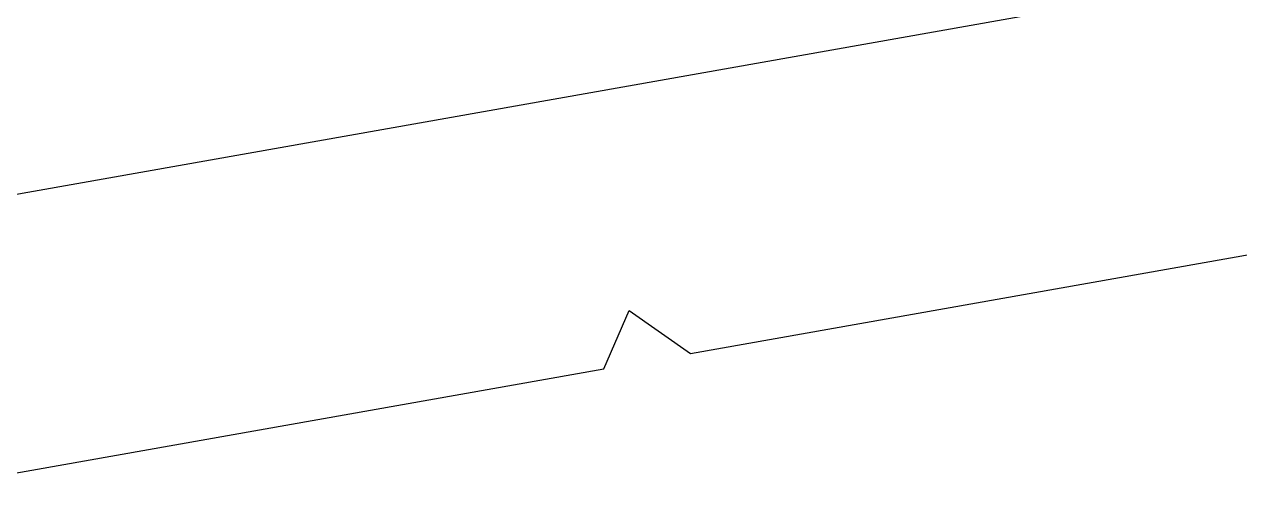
# Model space of a CAD drawing. Header units: millimetres. Extents: x -65527 to 8894748, y -37603 to 223697.
# Drawn here: x -31389.4 to -31380.98, y 101068.31 to 101071.59 of the extents above; entities that cross this region are included whole.
import ezdxf

# ---------------------------------------------------------------- set-up
doc = ezdxf.new("R2010")
doc.units = ezdxf.units.MM
doc.header["$LTSCALE"] = 10
doc.layers.add('Архитектура', color=251, linetype='Continuous')

msp = doc.modelspace()

# ---------------------------------------------------------------- linework, layer by layer
at = {"layer": 'Архитектура', "lineweight": 25, "transparency": 33554684}
for points in [[(-31396.9281, 101107.0674), (-31391.1438, 101074.4312, 0.414326), (-31390.5078, 101073.9866), (-31389.1872, 101074.2207, 0.410627), (-31388.7415, 101074.8499), (-31388.8598, 101075.517, 0.492552), (-31389.1245, 101075.7178), (-31389.6226, 101075.6295, -0.441111), (-31389.9053, 101075.827), (-31390.1733, 101077.6812, -0.208057), (-31389.8929, 101078.537, -0.000016), (-31387.9654, 101081.2919, -0.439819), (-31386.5221, 101081.5477, -0.000016), (-31383.7652, 101079.623, -0.208057), (-31383.2078, 101078.9157), (-31382.8223, 101077.0824, -0.441111), (-31383.0198, 101076.7997), (-31383.518, 101076.7115, 0.492552), (-31383.6975, 101076.432), (-31383.5793, 101075.7648, 0.410627), (-31382.9445, 101075.3271), (-31381.624, 101075.5612, 0.414326), (-31381.1795, 101076.1972), (-31386.9639, 101108.8334, 0.523933)], [(-31396.9281, 101107.0674), (-31391.1438, 101074.4312, 0.414326), (-31390.5078, 101073.9866), (-31389.1872, 101074.2207, 0.410627), (-31388.7415, 101074.8499), (-31388.8598, 101075.517, 0.492552), (-31389.1245, 101075.7178), (-31389.6226, 101075.6295, -0.441111), (-31389.9053, 101075.827), (-31390.1733, 101077.6812, -0.208057), (-31389.8929, 101078.537, -0.000016), (-31387.9654, 101081.2919, -0.439819), (-31386.5221, 101081.5477, -0.000016), (-31383.7652, 101079.623, -0.208057), (-31383.2078, 101078.9157), (-31382.8223, 101077.0824, -0.441111), (-31383.0198, 101076.7997), (-31383.518, 101076.7115, 0.492552), (-31383.6975, 101076.432), (-31383.5793, 101075.7648, 0.410627), (-31382.9445, 101075.3271), (-31381.624, 101075.5612, 0.414326), (-31381.1795, 101076.1972), (-31386.9639, 101108.8334, 0.523933)], [(-31396.9281, 101107.0674), (-31391.1438, 101074.4312, 0.414326), (-31390.5078, 101073.9866), (-31389.1872, 101074.2207, 0.410627), (-31388.7415, 101074.8499), (-31388.8598, 101075.517, 0.492552), (-31389.1245, 101075.7178), (-31389.6226, 101075.6295, -0.441111), (-31389.9053, 101075.827), (-31390.1733, 101077.6812, -0.208057), (-31389.8929, 101078.537, -0.000016), (-31387.9654, 101081.2919, -0.439819), (-31386.5221, 101081.5477, -0.000016), (-31383.7652, 101079.623, -0.208057), (-31383.2078, 101078.9157), (-31382.8223, 101077.0824, -0.441111), (-31383.0198, 101076.7997), (-31383.518, 101076.7115, 0.492552), (-31383.6975, 101076.432), (-31383.5793, 101075.7648, 0.410627), (-31382.9445, 101075.3271), (-31381.624, 101075.5612, 0.414326), (-31381.1795, 101076.1972), (-31386.9639, 101108.8334, 0.523933)], [(-31396.9281, 101107.0674), (-31391.1438, 101074.4312, 0.414326), (-31390.5078, 101073.9866), (-31389.1872, 101074.2207, 0.410627), (-31388.7415, 101074.8499), (-31388.8598, 101075.517, 0.492552), (-31389.1245, 101075.7178), (-31389.6226, 101075.6295, -0.441111), (-31389.9053, 101075.827), (-31390.1733, 101077.6812, -0.208057), (-31389.8929, 101078.537, -0.000016), (-31387.9654, 101081.2919, -0.439819), (-31386.5221, 101081.5477, -0.000016), (-31383.7652, 101079.623, -0.208057), (-31383.2078, 101078.9157), (-31382.8223, 101077.0824, -0.441111), (-31383.0198, 101076.7997), (-31383.518, 101076.7115, 0.492552), (-31383.6975, 101076.432), (-31383.5793, 101075.7648, 0.410627), (-31382.9445, 101075.3271), (-31381.624, 101075.5612, 0.414326), (-31381.1795, 101076.1972), (-31386.9639, 101108.8334, 0.523933)], [(-31396.9281, 101107.0674), (-31391.1438, 101074.4312, 0.414326), (-31390.5078, 101073.9866), (-31389.1872, 101074.2207, 0.410627), (-31388.7415, 101074.8499), (-31388.8598, 101075.517, 0.492552), (-31389.1245, 101075.7178), (-31389.6226, 101075.6295, -0.441111), (-31389.9053, 101075.827), (-31390.1733, 101077.6812, -0.208057), (-31389.8929, 101078.537, -0.000016), (-31387.9654, 101081.2919, -0.439819), (-31386.5221, 101081.5477, -0.000016), (-31383.7652, 101079.623, -0.208057), (-31383.2078, 101078.9157), (-31382.8223, 101077.0824, -0.441111), (-31383.0198, 101076.7997), (-31383.518, 101076.7115, 0.492552), (-31383.6975, 101076.432), (-31383.5793, 101075.7648, 0.410627), (-31382.9445, 101075.3271), (-31381.624, 101075.5612, 0.414326), (-31381.1795, 101076.1972), (-31386.9639, 101108.8334, 0.523933)], [(-31396.9281, 101107.0674), (-31391.1438, 101074.4312, 0.414326), (-31390.5078, 101073.9866), (-31389.1872, 101074.2207, 0.410627), (-31388.7415, 101074.8499), (-31388.8598, 101075.517, 0.492552), (-31389.1245, 101075.7178), (-31389.6226, 101075.6295, -0.441111), (-31389.9053, 101075.827), (-31390.1733, 101077.6812, -0.208057), (-31389.8929, 101078.537, -0.000016), (-31387.9654, 101081.2919, -0.439819), (-31386.5221, 101081.5477, -0.000016), (-31383.7652, 101079.623, -0.208057), (-31383.2078, 101078.9157), (-31382.8223, 101077.0824, -0.441111), (-31383.0198, 101076.7997), (-31383.518, 101076.7115, 0.492552), (-31383.6975, 101076.432), (-31383.5793, 101075.7648, 0.410627), (-31382.9445, 101075.3271), (-31381.624, 101075.5612, 0.414326), (-31381.1795, 101076.1972), (-31386.9639, 101108.8334, 0.523933)], [(-31396.9281, 101107.0674), (-31391.1438, 101074.4312, 0.414326), (-31390.5078, 101073.9866), (-31389.1872, 101074.2207, 0.410627), (-31388.7415, 101074.8499), (-31388.8598, 101075.517, 0.492552), (-31389.1245, 101075.7178), (-31389.6226, 101075.6295, -0.441111), (-31389.9053, 101075.827), (-31390.1733, 101077.6812, -0.208057), (-31389.8929, 101078.537, -0.000016), (-31387.9654, 101081.2919, -0.439819), (-31386.5221, 101081.5477, -0.000016), (-31383.7652, 101079.623, -0.208057), (-31383.2078, 101078.9157), (-31382.8223, 101077.0824, -0.441111), (-31383.0198, 101076.7997), (-31383.518, 101076.7115, 0.492552), (-31383.6975, 101076.432), (-31383.5793, 101075.7648, 0.410627), (-31382.9445, 101075.3271), (-31381.624, 101075.5612, 0.414326), (-31381.1795, 101076.1972), (-31386.9639, 101108.8334, 0.523933)], [(-31396.9281, 101107.0674), (-31391.1438, 101074.4312, 0.414326), (-31390.5078, 101073.9866), (-31389.1872, 101074.2207, 0.410627), (-31388.7415, 101074.8499), (-31388.8598, 101075.517, 0.492552), (-31389.1245, 101075.7178), (-31389.6226, 101075.6295, -0.441111), (-31389.9053, 101075.827), (-31390.1733, 101077.6812, -0.208057), (-31389.8929, 101078.537, -0.000016), (-31387.9654, 101081.2919, -0.439819), (-31386.5221, 101081.5477, -0.000016), (-31383.7652, 101079.623, -0.208057), (-31383.2078, 101078.9157), (-31382.8223, 101077.0824, -0.441111), (-31383.0198, 101076.7997), (-31383.518, 101076.7115, 0.492552), (-31383.6975, 101076.432), (-31383.5793, 101075.7648, 0.410627), (-31382.9445, 101075.3271), (-31381.624, 101075.5612, 0.414326), (-31381.1795, 101076.1972), (-31386.9639, 101108.8334, 0.523933)], [(-31396.9281, 101107.0674), (-31391.1438, 101074.4312, 0.414326), (-31390.5078, 101073.9866), (-31389.1872, 101074.2207, 0.410627), (-31388.7415, 101074.8499), (-31388.8598, 101075.517, 0.492552), (-31389.1245, 101075.7178), (-31389.6226, 101075.6295, -0.441111), (-31389.9053, 101075.827), (-31390.1733, 101077.6812, -0.208057), (-31389.8929, 101078.537, -0.000016), (-31387.9654, 101081.2919, -0.439819), (-31386.5221, 101081.5477, -0.000016), (-31383.7652, 101079.623, -0.208057), (-31383.2078, 101078.9157), (-31382.8223, 101077.0824, -0.441111), (-31383.0198, 101076.7997), (-31383.518, 101076.7115, 0.492552), (-31383.6975, 101076.432), (-31383.5793, 101075.7648, 0.410627), (-31382.9445, 101075.3271), (-31381.624, 101075.5612, 0.414326), (-31381.1795, 101076.1972), (-31386.9639, 101108.8334, 0.523933)], [(-31396.9281, 101107.0674), (-31391.1438, 101074.4312, 0.414326), (-31390.5078, 101073.9866), (-31389.1872, 101074.2207, 0.410627), (-31388.7415, 101074.8499), (-31388.8598, 101075.517, 0.492552), (-31389.1245, 101075.7178), (-31389.6226, 101075.6295, -0.441111), (-31389.9053, 101075.827), (-31390.1733, 101077.6812, -0.208057), (-31389.8929, 101078.537, -0.000016), (-31387.9654, 101081.2919, -0.439819), (-31386.5221, 101081.5477, -0.000016), (-31383.7652, 101079.623, -0.208057), (-31383.2078, 101078.9157), (-31382.8223, 101077.0824, -0.441111), (-31383.0198, 101076.7997), (-31383.518, 101076.7115, 0.492552), (-31383.6975, 101076.432), (-31383.5793, 101075.7648, 0.410627), (-31382.9445, 101075.3271), (-31381.624, 101075.5612, 0.414326), (-31381.1795, 101076.1972), (-31386.9639, 101108.8334, 0.523933)], [(-31396.9281, 101107.0674), (-31391.1438, 101074.4312, 0.414326), (-31390.5078, 101073.9866), (-31389.1872, 101074.2207, 0.410627), (-31388.7415, 101074.8499), (-31388.8598, 101075.517, 0.492552), (-31389.1245, 101075.7178), (-31389.6226, 101075.6295, -0.441111), (-31389.9053, 101075.827), (-31390.1733, 101077.6812, -0.208057), (-31389.8929, 101078.537, -0.000016), (-31387.9654, 101081.2919, -0.439819), (-31386.5221, 101081.5477, -0.000016), (-31383.7652, 101079.623, -0.208057), (-31383.2078, 101078.9157), (-31382.8223, 101077.0824, -0.441111), (-31383.0198, 101076.7997), (-31383.518, 101076.7115, 0.492552), (-31383.6975, 101076.432), (-31383.5793, 101075.7648, 0.410627), (-31382.9445, 101075.3271), (-31381.624, 101075.5612, 0.414326), (-31381.1795, 101076.1972), (-31386.9639, 101108.8334, 0.523933)], [(-31396.9281, 101107.0674), (-31391.1438, 101074.4312, 0.414326), (-31390.5078, 101073.9866), (-31389.1872, 101074.2207, 0.410627), (-31388.7415, 101074.8499), (-31388.8598, 101075.517, 0.492552), (-31389.1245, 101075.7178), (-31389.6226, 101075.6295, -0.441111), (-31389.9053, 101075.827), (-31390.1733, 101077.6812, -0.208057), (-31389.8929, 101078.537, -0.000016), (-31387.9654, 101081.2919, -0.439819), (-31386.5221, 101081.5477, -0.000016), (-31383.7652, 101079.623, -0.208057), (-31383.2078, 101078.9157), (-31382.8223, 101077.0824, -0.441111), (-31383.0198, 101076.7997), (-31383.518, 101076.7115, 0.492552), (-31383.6975, 101076.432), (-31383.5793, 101075.7648, 0.410627), (-31382.9445, 101075.3271), (-31381.624, 101075.5612, 0.414326), (-31381.1795, 101076.1972), (-31386.9639, 101108.8334, 0.523933)], [(-31396.9281, 101107.0674), (-31391.1438, 101074.4312, 0.414326), (-31390.5078, 101073.9866), (-31389.1872, 101074.2207, 0.410627), (-31388.7415, 101074.8499), (-31388.8598, 101075.517, 0.492552), (-31389.1245, 101075.7178), (-31389.6226, 101075.6295, -0.441111), (-31389.9053, 101075.827), (-31390.1733, 101077.6812, -0.208057), (-31389.8929, 101078.537, -0.000016), (-31387.9654, 101081.2919, -0.439819), (-31386.5221, 101081.5477, -0.000016), (-31383.7652, 101079.623, -0.208057), (-31383.2078, 101078.9157), (-31382.8223, 101077.0824, -0.441111), (-31383.0198, 101076.7997), (-31383.518, 101076.7115, 0.492552), (-31383.6975, 101076.432), (-31383.5793, 101075.7648, 0.410627), (-31382.9445, 101075.3271), (-31381.624, 101075.5612, 0.414326), (-31381.1795, 101076.1972), (-31386.9639, 101108.8334, 0.523933)], [(-31396.9281, 101107.0674), (-31391.1438, 101074.4312, 0.414326), (-31390.5078, 101073.9866), (-31389.1872, 101074.2207, 0.410627), (-31388.7415, 101074.8499), (-31388.8598, 101075.517, 0.492552), (-31389.1245, 101075.7178), (-31389.6226, 101075.6295, -0.441111), (-31389.9053, 101075.827), (-31390.1733, 101077.6812, -0.208057), (-31389.8929, 101078.537, -0.000016), (-31387.9654, 101081.2919, -0.439819), (-31386.5221, 101081.5477, -0.000016), (-31383.7652, 101079.623, -0.208057), (-31383.2078, 101078.9157), (-31382.8223, 101077.0824, -0.441111), (-31383.0198, 101076.7997), (-31383.518, 101076.7115, 0.492552), (-31383.6975, 101076.432), (-31383.5793, 101075.7648, 0.410627), (-31382.9445, 101075.3271), (-31381.624, 101075.5612, 0.414326), (-31381.1795, 101076.1972), (-31386.9639, 101108.8334, 0.523933)], [(-31396.9281, 101107.0674), (-31391.1438, 101074.4312, 0.414326), (-31390.5078, 101073.9866), (-31389.1872, 101074.2207, 0.410627), (-31388.7415, 101074.8499), (-31388.8598, 101075.517, 0.492552), (-31389.1245, 101075.7178), (-31389.6226, 101075.6295, -0.441111), (-31389.9053, 101075.827), (-31390.1733, 101077.6812, -0.208057), (-31389.8929, 101078.537, -0.000016), (-31387.9654, 101081.2919, -0.439819), (-31386.5221, 101081.5477, -0.000016), (-31383.7652, 101079.623, -0.208057), (-31383.2078, 101078.9157), (-31382.8223, 101077.0824, -0.441111), (-31383.0198, 101076.7997), (-31383.518, 101076.7115, 0.492552), (-31383.6975, 101076.432), (-31383.5793, 101075.7648, 0.410627), (-31382.9445, 101075.3271), (-31381.624, 101075.5612, 0.414326), (-31381.1795, 101076.1972), (-31386.9639, 101108.8334, 0.523933)], [(-31396.9281, 101107.0674), (-31391.1438, 101074.4312, 0.414326), (-31390.5078, 101073.9866), (-31389.1872, 101074.2207, 0.410627), (-31388.7415, 101074.8499), (-31388.8598, 101075.517, 0.492552), (-31389.1245, 101075.7178), (-31389.6226, 101075.6295, -0.441111), (-31389.9053, 101075.827), (-31390.1733, 101077.6812, -0.208057), (-31389.8929, 101078.537, -0.000016), (-31387.9654, 101081.2919, -0.439819), (-31386.5221, 101081.5477, -0.000016), (-31383.7652, 101079.623, -0.208057), (-31383.2078, 101078.9157), (-31382.8223, 101077.0824, -0.441111), (-31383.0198, 101076.7997), (-31383.518, 101076.7115, 0.492552), (-31383.6975, 101076.432), (-31383.5793, 101075.7648, 0.410627), (-31382.9445, 101075.3271), (-31381.624, 101075.5612, 0.414326), (-31381.1795, 101076.1972), (-31386.9639, 101108.8334, 0.523933)], [(-31396.9281, 101107.0674), (-31391.1438, 101074.4312, 0.414326), (-31390.5078, 101073.9866), (-31389.1872, 101074.2207, 0.410627), (-31388.7415, 101074.8499), (-31388.8598, 101075.517, 0.492552), (-31389.1245, 101075.7178), (-31389.6226, 101075.6295, -0.441111), (-31389.9053, 101075.827), (-31390.1733, 101077.6812, -0.208057), (-31389.8929, 101078.537, -0.000016), (-31387.9654, 101081.2919, -0.439819), (-31386.5221, 101081.5477, -0.000016), (-31383.7652, 101079.623, -0.208057), (-31383.2078, 101078.9157), (-31382.8223, 101077.0824, -0.441111), (-31383.0198, 101076.7997), (-31383.518, 101076.7115, 0.492552), (-31383.6975, 101076.432), (-31383.5793, 101075.7648, 0.410627), (-31382.9445, 101075.3271), (-31381.624, 101075.5612, 0.414326), (-31381.1795, 101076.1972), (-31386.9639, 101108.8334, 0.523933)], [(-31396.9281, 101107.0674), (-31391.1438, 101074.4312, 0.414326), (-31390.5078, 101073.9866), (-31389.1872, 101074.2207, 0.410627), (-31388.7415, 101074.8499), (-31388.8598, 101075.517, 0.492552), (-31389.1245, 101075.7178), (-31389.6226, 101075.6295, -0.441111), (-31389.9053, 101075.827), (-31390.1733, 101077.6812, -0.208057), (-31389.8929, 101078.537, -0.000016), (-31387.9654, 101081.2919, -0.439819), (-31386.5221, 101081.5477, -0.000016), (-31383.7652, 101079.623, -0.208057), (-31383.2078, 101078.9157), (-31382.8223, 101077.0824, -0.441111), (-31383.0198, 101076.7997), (-31383.518, 101076.7115, 0.492552), (-31383.6975, 101076.432), (-31383.5793, 101075.7648, 0.410627), (-31382.9445, 101075.3271), (-31381.624, 101075.5612, 0.414326), (-31381.1795, 101076.1972), (-31386.9639, 101108.8334, 0.523933)], [(-31396.9281, 101107.0674), (-31391.1438, 101074.4312, 0.414326), (-31390.5078, 101073.9866), (-31389.1872, 101074.2207, 0.410627), (-31388.7415, 101074.8499), (-31388.8598, 101075.517, 0.492552), (-31389.1245, 101075.7178), (-31389.6226, 101075.6295, -0.441111), (-31389.9053, 101075.827), (-31390.1733, 101077.6812, -0.208057), (-31389.8929, 101078.537, -0.000016), (-31387.9654, 101081.2919, -0.439819), (-31386.5221, 101081.5477, -0.000016), (-31383.7652, 101079.623, -0.208057), (-31383.2078, 101078.9157), (-31382.8223, 101077.0824, -0.441111), (-31383.0198, 101076.7997), (-31383.518, 101076.7115, 0.492552), (-31383.6975, 101076.432), (-31383.5793, 101075.7648, 0.410627), (-31382.9445, 101075.3271), (-31381.624, 101075.5612, 0.414326), (-31381.1795, 101076.1972), (-31386.9639, 101108.8334, 0.523933)], [(-31396.9281, 101107.0674), (-31391.1438, 101074.4312, 0.414326), (-31390.5078, 101073.9866), (-31389.1872, 101074.2207, 0.410627), (-31388.7415, 101074.8499), (-31388.8598, 101075.517, 0.492552), (-31389.1245, 101075.7178), (-31389.6226, 101075.6295, -0.441111), (-31389.9053, 101075.827), (-31390.1733, 101077.6812, -0.208057), (-31389.8929, 101078.537, -0.000016), (-31387.9654, 101081.2919, -0.439819), (-31386.5221, 101081.5477, -0.000016), (-31383.7652, 101079.623, -0.208057), (-31383.2078, 101078.9157), (-31382.8223, 101077.0824, -0.441111), (-31383.0198, 101076.7997), (-31383.518, 101076.7115, 0.492552), (-31383.6975, 101076.432), (-31383.5793, 101075.7648, 0.410627), (-31382.9445, 101075.3271), (-31381.624, 101075.5612, 0.414326), (-31381.1795, 101076.1972), (-31386.9639, 101108.8334, 0.523933)], [(-31396.9281, 101107.0674), (-31391.1438, 101074.4312, 0.414326), (-31390.5078, 101073.9866), (-31389.1872, 101074.2207, 0.410627), (-31388.7415, 101074.8499), (-31388.8598, 101075.517, 0.492552), (-31389.1245, 101075.7178), (-31389.6226, 101075.6295, -0.441111), (-31389.9053, 101075.827), (-31390.1733, 101077.6812, -0.208057), (-31389.8929, 101078.537, -0.000016), (-31387.9654, 101081.2919, -0.439819), (-31386.5221, 101081.5477, -0.000016), (-31383.7652, 101079.623, -0.208057), (-31383.2078, 101078.9157), (-31382.8223, 101077.0824, -0.441111), (-31383.0198, 101076.7997), (-31383.518, 101076.7115, 0.492552), (-31383.6975, 101076.432), (-31383.5793, 101075.7648, 0.410627), (-31382.9445, 101075.3271), (-31381.624, 101075.5612, 0.414326), (-31381.1795, 101076.1972), (-31386.9639, 101108.8334, 0.523933)], [(-31396.9281, 101107.0674), (-31391.1438, 101074.4312, 0.414326), (-31390.5078, 101073.9866), (-31389.1872, 101074.2207, 0.410627), (-31388.7415, 101074.8499), (-31388.8598, 101075.517, 0.492552), (-31389.1245, 101075.7178), (-31389.6226, 101075.6295, -0.441111), (-31389.9053, 101075.827), (-31390.1733, 101077.6812, -0.208057), (-31389.8929, 101078.537, -0.000016), (-31387.9654, 101081.2919, -0.439819), (-31386.5221, 101081.5477, -0.000016), (-31383.7652, 101079.623, -0.208057), (-31383.2078, 101078.9157), (-31382.8223, 101077.0824, -0.441111), (-31383.0198, 101076.7997), (-31383.518, 101076.7115, 0.492552), (-31383.6975, 101076.432), (-31383.5793, 101075.7648, 0.410627), (-31382.9445, 101075.3271), (-31381.624, 101075.5612, 0.414326), (-31381.1795, 101076.1972), (-31386.9639, 101108.8334, 0.523933)], [(-31396.9281, 101107.0674), (-31391.1438, 101074.4312, 0.414326), (-31390.5078, 101073.9866), (-31389.1872, 101074.2207, 0.410627), (-31388.7415, 101074.8499), (-31388.8598, 101075.517, 0.492552), (-31389.1245, 101075.7178), (-31389.6226, 101075.6295, -0.441111), (-31389.9053, 101075.827), (-31390.1733, 101077.6812, -0.208057), (-31389.8929, 101078.537, -0.000016), (-31387.9654, 101081.2919, -0.439819), (-31386.5221, 101081.5477, -0.000016), (-31383.7652, 101079.623, -0.208057), (-31383.2078, 101078.9157), (-31382.8223, 101077.0824, -0.441111), (-31383.0198, 101076.7997), (-31383.518, 101076.7115, 0.492552), (-31383.6975, 101076.432), (-31383.5793, 101075.7648, 0.410627), (-31382.9445, 101075.3271), (-31381.624, 101075.5612, 0.414326), (-31381.1795, 101076.1972), (-31386.9639, 101108.8334, 0.523933)], [(-31396.9281, 101107.0674), (-31391.1438, 101074.4312, 0.414326), (-31390.5078, 101073.9866), (-31389.1872, 101074.2207, 0.410627), (-31388.7415, 101074.8499), (-31388.8598, 101075.517, 0.492552), (-31389.1245, 101075.7178), (-31389.6226, 101075.6295, -0.441111), (-31389.9053, 101075.827), (-31390.1733, 101077.6812, -0.208057), (-31389.8929, 101078.537, -0.000016), (-31387.9654, 101081.2919, -0.439819), (-31386.5221, 101081.5477, -0.000016), (-31383.7652, 101079.623, -0.208057), (-31383.2078, 101078.9157), (-31382.8223, 101077.0824, -0.441111), (-31383.0198, 101076.7997), (-31383.518, 101076.7115, 0.492552), (-31383.6975, 101076.432), (-31383.5793, 101075.7648, 0.410627), (-31382.9445, 101075.3271), (-31381.624, 101075.5612, 0.414326), (-31381.1795, 101076.1972), (-31386.9639, 101108.8334, 0.523933)], [(-31396.9281, 101107.0674), (-31391.1438, 101074.4312, 0.414326), (-31390.5078, 101073.9866), (-31389.1872, 101074.2207, 0.410627), (-31388.7415, 101074.8499), (-31388.8598, 101075.517, 0.492552), (-31389.1245, 101075.7178), (-31389.6226, 101075.6295, -0.441111), (-31389.9053, 101075.827), (-31390.1733, 101077.6812, -0.208057), (-31389.8929, 101078.537, -0.000016), (-31387.9654, 101081.2919, -0.439819), (-31386.5221, 101081.5477, -0.000016), (-31383.7652, 101079.623, -0.208057), (-31383.2078, 101078.9157), (-31382.8223, 101077.0824, -0.441111), (-31383.0198, 101076.7997), (-31383.518, 101076.7115, 0.492552), (-31383.6975, 101076.432), (-31383.5793, 101075.7648, 0.410627), (-31382.9445, 101075.3271), (-31381.624, 101075.5612, 0.414326), (-31381.1795, 101076.1972), (-31386.9639, 101108.8334, 0.523933)], [(-31396.9281, 101107.0674), (-31391.1438, 101074.4312, 0.414326), (-31390.5078, 101073.9866), (-31389.1872, 101074.2207, 0.410627), (-31388.7415, 101074.8499), (-31388.8598, 101075.517, 0.492552), (-31389.1245, 101075.7178), (-31389.6226, 101075.6295, -0.441111), (-31389.9053, 101075.827), (-31390.1733, 101077.6812, -0.208057), (-31389.8929, 101078.537, -0.000016), (-31387.9654, 101081.2919, -0.439819), (-31386.5221, 101081.5477, -0.000016), (-31383.7652, 101079.623, -0.208057), (-31383.2078, 101078.9157), (-31382.8223, 101077.0824, -0.441111), (-31383.0198, 101076.7997), (-31383.518, 101076.7115, 0.492552), (-31383.6975, 101076.432), (-31383.5793, 101075.7648, 0.410627), (-31382.9445, 101075.3271), (-31381.624, 101075.5612, 0.414326), (-31381.1795, 101076.1972), (-31386.9639, 101108.8334, 0.523933)], [(-31396.9281, 101107.0674), (-31391.1438, 101074.4312, 0.414326), (-31390.5078, 101073.9866), (-31389.1872, 101074.2207, 0.410627), (-31388.7415, 101074.8499), (-31388.8598, 101075.517, 0.492552), (-31389.1245, 101075.7178), (-31389.6226, 101075.6295, -0.441111), (-31389.9053, 101075.827), (-31390.1733, 101077.6812, -0.208057), (-31389.8929, 101078.537, -0.000016), (-31387.9654, 101081.2919, -0.439819), (-31386.5221, 101081.5477, -0.000016), (-31383.7652, 101079.623, -0.208057), (-31383.2078, 101078.9157), (-31382.8223, 101077.0824, -0.441111), (-31383.0198, 101076.7997), (-31383.518, 101076.7115, 0.492552), (-31383.6975, 101076.432), (-31383.5793, 101075.7648, 0.410627), (-31382.9445, 101075.3271), (-31381.624, 101075.5612, 0.414326), (-31381.1795, 101076.1972), (-31386.9639, 101108.8334, 0.523933)], [(-31396.9281, 101107.0674), (-31391.1438, 101074.4312, 0.414326), (-31390.5078, 101073.9866), (-31389.1872, 101074.2207, 0.410627), (-31388.7415, 101074.8499), (-31388.8598, 101075.517, 0.492552), (-31389.1245, 101075.7178), (-31389.6226, 101075.6295, -0.441111), (-31389.9053, 101075.827), (-31390.1733, 101077.6812, -0.208057), (-31389.8929, 101078.537, -0.000016), (-31387.9654, 101081.2919, -0.439819), (-31386.5221, 101081.5477, -0.000016), (-31383.7652, 101079.623, -0.208057), (-31383.2078, 101078.9157), (-31382.8223, 101077.0824, -0.441111), (-31383.0198, 101076.7997), (-31383.518, 101076.7115, 0.492552), (-31383.6975, 101076.432), (-31383.5793, 101075.7648, 0.410627), (-31382.9445, 101075.3271), (-31381.624, 101075.5612, 0.414326), (-31381.1795, 101076.1972), (-31386.9639, 101108.8334, 0.523933)], [(-31396.9281, 101107.0674), (-31391.1438, 101074.4312, 0.414326), (-31390.5078, 101073.9866), (-31389.1872, 101074.2207, 0.410627), (-31388.7415, 101074.8499), (-31388.8598, 101075.517, 0.492552), (-31389.1245, 101075.7178), (-31389.6226, 101075.6295, -0.441111), (-31389.9053, 101075.827), (-31390.1733, 101077.6812, -0.208057), (-31389.8929, 101078.537, -0.000016), (-31387.9654, 101081.2919, -0.439819), (-31386.5221, 101081.5477, -0.000016), (-31383.7652, 101079.623, -0.208057), (-31383.2078, 101078.9157), (-31382.8223, 101077.0824, -0.441111), (-31383.0198, 101076.7997), (-31383.518, 101076.7115, 0.492552), (-31383.6975, 101076.432), (-31383.5793, 101075.7648, 0.410627), (-31382.9445, 101075.3271), (-31381.624, 101075.5612, 0.414326), (-31381.1795, 101076.1972), (-31386.9639, 101108.8334, 0.523933)], [(-31396.9281, 101107.0674), (-31391.1438, 101074.4312, 0.414326), (-31390.5078, 101073.9866), (-31389.1872, 101074.2207, 0.410627), (-31388.7415, 101074.8499), (-31388.8598, 101075.517, 0.492552), (-31389.1245, 101075.7178), (-31389.6226, 101075.6295, -0.441111), (-31389.9053, 101075.827), (-31390.1733, 101077.6812, -0.208057), (-31389.8929, 101078.537, -0.000016), (-31387.9654, 101081.2919, -0.439819), (-31386.5221, 101081.5477, -0.000016), (-31383.7652, 101079.623, -0.208057), (-31383.2078, 101078.9157), (-31382.8223, 101077.0824, -0.441111), (-31383.0198, 101076.7997), (-31383.518, 101076.7115, 0.492552), (-31383.6975, 101076.432), (-31383.5793, 101075.7648, 0.410627), (-31382.9445, 101075.3271), (-31381.624, 101075.5612, 0.414326), (-31381.1795, 101076.1972), (-31386.9639, 101108.8334, 0.523933)], [(-31396.9281, 101107.0674), (-31391.1438, 101074.4312, 0.414326), (-31390.5078, 101073.9866), (-31389.1872, 101074.2207, 0.410627), (-31388.7415, 101074.8499), (-31388.8598, 101075.517, 0.492552), (-31389.1245, 101075.7178), (-31389.6226, 101075.6295, -0.441111), (-31389.9053, 101075.827), (-31390.1733, 101077.6812, -0.208057), (-31389.8929, 101078.537, -0.000016), (-31387.9654, 101081.2919, -0.439819), (-31386.5221, 101081.5477, -0.000016), (-31383.7652, 101079.623, -0.208057), (-31383.2078, 101078.9157), (-31382.8223, 101077.0824, -0.441111), (-31383.0198, 101076.7997), (-31383.518, 101076.7115, 0.492552), (-31383.6975, 101076.432), (-31383.5793, 101075.7648, 0.410627), (-31382.9445, 101075.3271), (-31381.624, 101075.5612, 0.414326), (-31381.1795, 101076.1972), (-31386.9639, 101108.8334, 0.523933)], [(-31396.9281, 101107.0674), (-31391.1438, 101074.4312, 0.414326), (-31390.5078, 101073.9866), (-31389.1872, 101074.2207, 0.410627), (-31388.7415, 101074.8499), (-31388.8598, 101075.517, 0.492552), (-31389.1245, 101075.7178), (-31389.6226, 101075.6295, -0.441111), (-31389.9053, 101075.827), (-31390.1733, 101077.6812, -0.208057), (-31389.8929, 101078.537, -0.000016), (-31387.9654, 101081.2919, -0.439819), (-31386.5221, 101081.5477, -0.000016), (-31383.7652, 101079.623, -0.208057), (-31383.2078, 101078.9157), (-31382.8223, 101077.0824, -0.441111), (-31383.0198, 101076.7997), (-31383.518, 101076.7115, 0.492552), (-31383.6975, 101076.432), (-31383.5793, 101075.7648, 0.410627), (-31382.9445, 101075.3271), (-31381.624, 101075.5612, 0.414326), (-31381.1795, 101076.1972), (-31386.9639, 101108.8334, 0.523933)], [(-31396.9281, 101107.0674), (-31391.1438, 101074.4312, 0.414326), (-31390.5078, 101073.9866), (-31389.1872, 101074.2207, 0.410627), (-31388.7415, 101074.8499), (-31388.8598, 101075.517, 0.492552), (-31389.1245, 101075.7178), (-31389.6226, 101075.6295, -0.441111), (-31389.9053, 101075.827), (-31390.1733, 101077.6812, -0.208057), (-31389.8929, 101078.537, -0.000016), (-31387.9654, 101081.2919, -0.439819), (-31386.5221, 101081.5477, -0.000016), (-31383.7652, 101079.623, -0.208057), (-31383.2078, 101078.9157), (-31382.8223, 101077.0824, -0.441111), (-31383.0198, 101076.7997), (-31383.518, 101076.7115, 0.492552), (-31383.6975, 101076.432), (-31383.5793, 101075.7648, 0.410627), (-31382.9445, 101075.3271), (-31381.624, 101075.5612, 0.414326), (-31381.1795, 101076.1972), (-31386.9639, 101108.8334, 0.523933)], [(-31355.4247, 101066.0081), (-31354.5312, 101070.7479, 0.249629), (-31354.6772, 101071.2424), (-31355.5677, 101072.0752, -0.267349), (-31355.8273, 101073.0764), (-31354.9961, 101076.0716, 0.551224), (-31355.3431, 101076.4527), (-31358.7046, 101075.8569), (-31359.2197, 101075.2703), (-31359.1133, 101074.67), (-31358.0329, 101074.8615), (-31357.7563, 101073.3009, -0.414326), (-31358.5959, 101072.0995), (-31365.1987, 101070.9292, -0.414362), (-31365.5521, 101071.1762), (-31365.9563, 101073.4572), (-31364.9959, 101073.6274), (-31365.1023, 101074.2276), (-31365.6676, 101074.6227), (-31405.2897, 101067.6002)], [(-31355.4247, 101066.0081), (-31354.5312, 101070.7479, 0.249629), (-31354.6772, 101071.2424), (-31355.5677, 101072.0752, -0.267349), (-31355.8273, 101073.0764), (-31354.9961, 101076.0716, 0.551224), (-31355.3431, 101076.4527), (-31358.7046, 101075.8569), (-31359.2197, 101075.2703), (-31359.1133, 101074.67), (-31358.0329, 101074.8615), (-31357.7563, 101073.3009, -0.414326), (-31358.5959, 101072.0995), (-31365.1987, 101070.9292, -0.414362), (-31365.5521, 101071.1762), (-31365.9563, 101073.4572), (-31364.9959, 101073.6274), (-31365.1023, 101074.2276), (-31365.6676, 101074.6227), (-31405.2897, 101067.6002)], [(-31355.4247, 101066.0081), (-31354.5312, 101070.7479, 0.249629), (-31354.6772, 101071.2424), (-31355.5677, 101072.0752, -0.267349), (-31355.8273, 101073.0764), (-31354.9961, 101076.0716, 0.551224), (-31355.3431, 101076.4527), (-31358.7046, 101075.8569), (-31359.2197, 101075.2703), (-31359.1133, 101074.67), (-31358.0329, 101074.8615), (-31357.7563, 101073.3009, -0.414326), (-31358.5959, 101072.0995), (-31365.1987, 101070.9292, -0.414362), (-31365.5521, 101071.1762), (-31365.9563, 101073.4572), (-31364.9959, 101073.6274), (-31365.1023, 101074.2276), (-31365.6676, 101074.6227), (-31405.2897, 101067.6002)], [(-31355.4247, 101066.0081), (-31354.5312, 101070.7479, 0.249629), (-31354.6772, 101071.2424), (-31355.5677, 101072.0752, -0.267349), (-31355.8273, 101073.0764), (-31354.9961, 101076.0716, 0.551224), (-31355.3431, 101076.4527), (-31358.7046, 101075.8569), (-31359.2197, 101075.2703), (-31359.1133, 101074.67), (-31358.0329, 101074.8615), (-31357.7563, 101073.3009, -0.414326), (-31358.5959, 101072.0995), (-31365.1987, 101070.9292, -0.414362), (-31365.5521, 101071.1762), (-31365.9563, 101073.4572), (-31364.9959, 101073.6274), (-31365.1023, 101074.2276), (-31365.6676, 101074.6227), (-31405.2897, 101067.6002)], [(-31355.4247, 101066.0081), (-31354.5312, 101070.7479, 0.249629), (-31354.6772, 101071.2424), (-31355.5677, 101072.0752, -0.267349), (-31355.8273, 101073.0764), (-31354.9961, 101076.0716, 0.551224), (-31355.3431, 101076.4527), (-31358.7046, 101075.8569), (-31359.2197, 101075.2703), (-31359.1133, 101074.67), (-31358.0329, 101074.8615), (-31357.7563, 101073.3009, -0.414326), (-31358.5959, 101072.0995), (-31365.1987, 101070.9292, -0.414362), (-31365.5521, 101071.1762), (-31365.9563, 101073.4572), (-31364.9959, 101073.6274), (-31365.1023, 101074.2276), (-31365.6676, 101074.6227), (-31405.2897, 101067.6002)], [(-31355.4247, 101066.0081), (-31354.5312, 101070.7479, 0.249629), (-31354.6772, 101071.2424), (-31355.5677, 101072.0752, -0.267349), (-31355.8273, 101073.0764), (-31354.9961, 101076.0716, 0.551224), (-31355.3431, 101076.4527), (-31358.7046, 101075.8569), (-31359.2197, 101075.2703), (-31359.1133, 101074.67), (-31358.0329, 101074.8615), (-31357.7563, 101073.3009, -0.414326), (-31358.5959, 101072.0995), (-31365.1987, 101070.9292, -0.414362), (-31365.5521, 101071.1762), (-31365.9563, 101073.4572), (-31364.9959, 101073.6274), (-31365.1023, 101074.2276), (-31365.6676, 101074.6227), (-31405.2897, 101067.6002)], [(-31355.4247, 101066.0081), (-31354.5312, 101070.7479, 0.249629), (-31354.6772, 101071.2424), (-31355.5677, 101072.0752, -0.267349), (-31355.8273, 101073.0764), (-31354.9961, 101076.0716, 0.551224), (-31355.3431, 101076.4527), (-31358.7046, 101075.8569), (-31359.2197, 101075.2703), (-31359.1133, 101074.67), (-31358.0329, 101074.8615), (-31357.7563, 101073.3009, -0.414326), (-31358.5959, 101072.0995), (-31365.1987, 101070.9292, -0.414362), (-31365.5521, 101071.1762), (-31365.9563, 101073.4572), (-31364.9959, 101073.6274), (-31365.1023, 101074.2276), (-31365.6676, 101074.6227), (-31405.2897, 101067.6002)], [(-31355.4247, 101066.0081), (-31354.5312, 101070.7479, 0.249629), (-31354.6772, 101071.2424), (-31355.5677, 101072.0752, -0.267349), (-31355.8273, 101073.0764), (-31354.9961, 101076.0716, 0.551224), (-31355.3431, 101076.4527), (-31358.7046, 101075.8569), (-31359.2197, 101075.2703), (-31359.1133, 101074.67), (-31358.0329, 101074.8615), (-31357.7563, 101073.3009, -0.414326), (-31358.5959, 101072.0995), (-31365.1987, 101070.9292, -0.414362), (-31365.5521, 101071.1762), (-31365.9563, 101073.4572), (-31364.9959, 101073.6274), (-31365.1023, 101074.2276), (-31365.6676, 101074.6227), (-31405.2897, 101067.6002)], [(-31355.4247, 101066.0081), (-31354.5312, 101070.7479, 0.249629), (-31354.6772, 101071.2424), (-31355.5677, 101072.0752, -0.267349), (-31355.8273, 101073.0764), (-31354.9961, 101076.0716, 0.551224), (-31355.3431, 101076.4527), (-31358.7046, 101075.8569), (-31359.2197, 101075.2703), (-31359.1133, 101074.67), (-31358.0329, 101074.8615), (-31357.7563, 101073.3009, -0.414326), (-31358.5959, 101072.0995), (-31365.1987, 101070.9292, -0.414362), (-31365.5521, 101071.1762), (-31365.9563, 101073.4572), (-31364.9959, 101073.6274), (-31365.1023, 101074.2276), (-31365.6676, 101074.6227), (-31405.2897, 101067.6002)], [(-31355.4247, 101066.0081), (-31354.5312, 101070.7479, 0.249629), (-31354.6772, 101071.2424), (-31355.5677, 101072.0752, -0.267349), (-31355.8273, 101073.0764), (-31354.9961, 101076.0716, 0.551224), (-31355.3431, 101076.4527), (-31358.7046, 101075.8569), (-31359.2197, 101075.2703), (-31359.1133, 101074.67), (-31358.0329, 101074.8615), (-31357.7563, 101073.3009, -0.414326), (-31358.5959, 101072.0995), (-31365.1987, 101070.9292, -0.414362), (-31365.5521, 101071.1762), (-31365.9563, 101073.4572), (-31364.9959, 101073.6274), (-31365.1023, 101074.2276), (-31365.6676, 101074.6227), (-31405.2897, 101067.6002)], [(-31355.4247, 101066.0081), (-31354.5312, 101070.7479, 0.249629), (-31354.6772, 101071.2424), (-31355.5677, 101072.0752, -0.267349), (-31355.8273, 101073.0764), (-31354.9961, 101076.0716, 0.551224), (-31355.3431, 101076.4527), (-31358.7046, 101075.8569), (-31359.2197, 101075.2703), (-31359.1133, 101074.67), (-31358.0329, 101074.8615), (-31357.7563, 101073.3009, -0.414326), (-31358.5959, 101072.0995), (-31365.1987, 101070.9292, -0.414362), (-31365.5521, 101071.1762), (-31365.9563, 101073.4572), (-31364.9959, 101073.6274), (-31365.1023, 101074.2276), (-31365.6676, 101074.6227), (-31405.2897, 101067.6002)], [(-31355.4247, 101066.0081), (-31354.5312, 101070.7479, 0.249629), (-31354.6772, 101071.2424), (-31355.5677, 101072.0752, -0.267349), (-31355.8273, 101073.0764), (-31354.9961, 101076.0716, 0.551224), (-31355.3431, 101076.4527), (-31358.7046, 101075.8569), (-31359.2197, 101075.2703), (-31359.1133, 101074.67), (-31358.0329, 101074.8615), (-31357.7563, 101073.3009, -0.414326), (-31358.5959, 101072.0995), (-31365.1987, 101070.9292, -0.414362), (-31365.5521, 101071.1762), (-31365.9563, 101073.4572), (-31364.9959, 101073.6274), (-31365.1023, 101074.2276), (-31365.6676, 101074.6227), (-31405.2897, 101067.6002)], [(-31355.4247, 101066.0081), (-31354.5312, 101070.7479, 0.249629), (-31354.6772, 101071.2424), (-31355.5677, 101072.0752, -0.267349), (-31355.8273, 101073.0764), (-31354.9961, 101076.0716, 0.551224), (-31355.3431, 101076.4527), (-31358.7046, 101075.8569), (-31359.2197, 101075.2703), (-31359.1133, 101074.67), (-31358.0329, 101074.8615), (-31357.7563, 101073.3009, -0.414326), (-31358.5959, 101072.0995), (-31365.1987, 101070.9292, -0.414362), (-31365.5521, 101071.1762), (-31365.9563, 101073.4572), (-31364.9959, 101073.6274), (-31365.1023, 101074.2276), (-31365.6676, 101074.6227), (-31405.2897, 101067.6002)], [(-31355.4247, 101066.0081), (-31354.5312, 101070.7479, 0.249629), (-31354.6772, 101071.2424), (-31355.5677, 101072.0752, -0.267349), (-31355.8273, 101073.0764), (-31354.9961, 101076.0716, 0.551224), (-31355.3431, 101076.4527), (-31358.7046, 101075.8569), (-31359.2197, 101075.2703), (-31359.1133, 101074.67), (-31358.0329, 101074.8615), (-31357.7563, 101073.3009, -0.414326), (-31358.5959, 101072.0995), (-31365.1987, 101070.9292, -0.414362), (-31365.5521, 101071.1762), (-31365.9563, 101073.4572), (-31364.9959, 101073.6274), (-31365.1023, 101074.2276), (-31365.6676, 101074.6227), (-31405.2897, 101067.6002)], [(-31355.4247, 101066.0081), (-31354.5312, 101070.7479, 0.249629), (-31354.6772, 101071.2424), (-31355.5677, 101072.0752, -0.267349), (-31355.8273, 101073.0764), (-31354.9961, 101076.0716, 0.551224), (-31355.3431, 101076.4527), (-31358.7046, 101075.8569), (-31359.2197, 101075.2703), (-31359.1133, 101074.67), (-31358.0329, 101074.8615), (-31357.7563, 101073.3009, -0.414326), (-31358.5959, 101072.0995), (-31365.1987, 101070.9292, -0.414362), (-31365.5521, 101071.1762), (-31365.9563, 101073.4572), (-31364.9959, 101073.6274), (-31365.1023, 101074.2276), (-31365.6676, 101074.6227), (-31405.2897, 101067.6002)], [(-31355.4247, 101066.0081), (-31354.5312, 101070.7479, 0.249629), (-31354.6772, 101071.2424), (-31355.5677, 101072.0752, -0.267349), (-31355.8273, 101073.0764), (-31354.9961, 101076.0716, 0.551224), (-31355.3431, 101076.4527), (-31358.7046, 101075.8569), (-31359.2197, 101075.2703), (-31359.1133, 101074.67), (-31358.0329, 101074.8615), (-31357.7563, 101073.3009, -0.414326), (-31358.5959, 101072.0995), (-31365.1987, 101070.9292, -0.414362), (-31365.5521, 101071.1762), (-31365.9563, 101073.4572), (-31364.9959, 101073.6274), (-31365.1023, 101074.2276), (-31365.6676, 101074.6227), (-31405.2897, 101067.6002)], [(-31355.4247, 101066.0081), (-31354.5312, 101070.7479, 0.249629), (-31354.6772, 101071.2424), (-31355.5677, 101072.0752, -0.267349), (-31355.8273, 101073.0764), (-31354.9961, 101076.0716, 0.551224), (-31355.3431, 101076.4527), (-31358.7046, 101075.8569), (-31359.2197, 101075.2703), (-31359.1133, 101074.67), (-31358.0329, 101074.8615), (-31357.7563, 101073.3009, -0.414326), (-31358.5959, 101072.0995), (-31365.1987, 101070.9292, -0.414362), (-31365.5521, 101071.1762), (-31365.9563, 101073.4572), (-31364.9959, 101073.6274), (-31365.1023, 101074.2276), (-31365.6676, 101074.6227), (-31405.2897, 101067.6002)], [(-31355.4247, 101066.0081), (-31354.5312, 101070.7479, 0.249629), (-31354.6772, 101071.2424), (-31355.5677, 101072.0752, -0.267349), (-31355.8273, 101073.0764), (-31354.9961, 101076.0716, 0.551224), (-31355.3431, 101076.4527), (-31358.7046, 101075.8569), (-31359.2197, 101075.2703), (-31359.1133, 101074.67), (-31358.0329, 101074.8615), (-31357.7563, 101073.3009, -0.414326), (-31358.5959, 101072.0995), (-31365.1987, 101070.9292, -0.414362), (-31365.5521, 101071.1762), (-31365.9563, 101073.4572), (-31364.9959, 101073.6274), (-31365.1023, 101074.2276), (-31365.6676, 101074.6227), (-31405.2897, 101067.6002)], [(-31355.4247, 101066.0081), (-31354.5312, 101070.7479, 0.249629), (-31354.6772, 101071.2424), (-31355.5677, 101072.0752, -0.267349), (-31355.8273, 101073.0764), (-31354.9961, 101076.0716, 0.551224), (-31355.3431, 101076.4527), (-31358.7046, 101075.8569), (-31359.2197, 101075.2703), (-31359.1133, 101074.67), (-31358.0329, 101074.8615), (-31357.7563, 101073.3009, -0.414326), (-31358.5959, 101072.0995), (-31365.1987, 101070.9292, -0.414362), (-31365.5521, 101071.1762), (-31365.9563, 101073.4572), (-31364.9959, 101073.6274), (-31365.1023, 101074.2276), (-31365.6676, 101074.6227), (-31405.2897, 101067.6002)], [(-31355.4247, 101066.0081), (-31354.5312, 101070.7479, 0.249629), (-31354.6772, 101071.2424), (-31355.5677, 101072.0752, -0.267349), (-31355.8273, 101073.0764), (-31354.9961, 101076.0716, 0.551224), (-31355.3431, 101076.4527), (-31358.7046, 101075.8569), (-31359.2197, 101075.2703), (-31359.1133, 101074.67), (-31358.0329, 101074.8615), (-31357.7563, 101073.3009, -0.414326), (-31358.5959, 101072.0995), (-31365.1987, 101070.9292, -0.414362), (-31365.5521, 101071.1762), (-31365.9563, 101073.4572), (-31364.9959, 101073.6274), (-31365.1023, 101074.2276), (-31365.6676, 101074.6227), (-31405.2897, 101067.6002)], [(-31355.4247, 101066.0081), (-31354.5312, 101070.7479, 0.249629), (-31354.6772, 101071.2424), (-31355.5677, 101072.0752, -0.267349), (-31355.8273, 101073.0764), (-31354.9961, 101076.0716, 0.551224), (-31355.3431, 101076.4527), (-31358.7046, 101075.8569), (-31359.2197, 101075.2703), (-31359.1133, 101074.67), (-31358.0329, 101074.8615), (-31357.7563, 101073.3009, -0.414326), (-31358.5959, 101072.0995), (-31365.1987, 101070.9292, -0.414362), (-31365.5521, 101071.1762), (-31365.9563, 101073.4572), (-31364.9959, 101073.6274), (-31365.1023, 101074.2276), (-31365.6676, 101074.6227), (-31405.2897, 101067.6002)], [(-31355.4247, 101066.0081), (-31354.5312, 101070.7479, 0.249629), (-31354.6772, 101071.2424), (-31355.5677, 101072.0752, -0.267349), (-31355.8273, 101073.0764), (-31354.9961, 101076.0716, 0.551224), (-31355.3431, 101076.4527), (-31358.7046, 101075.8569), (-31359.2197, 101075.2703), (-31359.1133, 101074.67), (-31358.0329, 101074.8615), (-31357.7563, 101073.3009, -0.414326), (-31358.5959, 101072.0995), (-31365.1987, 101070.9292, -0.414362), (-31365.5521, 101071.1762), (-31365.9563, 101073.4572), (-31364.9959, 101073.6274), (-31365.1023, 101074.2276), (-31365.6676, 101074.6227), (-31405.2897, 101067.6002)], [(-31355.4247, 101066.0081), (-31354.5312, 101070.7479, 0.249629), (-31354.6772, 101071.2424), (-31355.5677, 101072.0752, -0.267349), (-31355.8273, 101073.0764), (-31354.9961, 101076.0716, 0.551224), (-31355.3431, 101076.4527), (-31358.7046, 101075.8569), (-31359.2197, 101075.2703), (-31359.1133, 101074.67), (-31358.0329, 101074.8615), (-31357.7563, 101073.3009, -0.414326), (-31358.5959, 101072.0995), (-31365.1987, 101070.9292, -0.414362), (-31365.5521, 101071.1762), (-31365.9563, 101073.4572), (-31364.9959, 101073.6274), (-31365.1023, 101074.2276), (-31365.6676, 101074.6227), (-31405.2897, 101067.6002)], [(-31355.4247, 101066.0081), (-31354.5312, 101070.7479, 0.249629), (-31354.6772, 101071.2424), (-31355.5677, 101072.0752, -0.267349), (-31355.8273, 101073.0764), (-31354.9961, 101076.0716, 0.551224), (-31355.3431, 101076.4527), (-31358.7046, 101075.8569), (-31359.2197, 101075.2703), (-31359.1133, 101074.67), (-31358.0329, 101074.8615), (-31357.7563, 101073.3009, -0.414326), (-31358.5959, 101072.0995), (-31365.1987, 101070.9292, -0.414362), (-31365.5521, 101071.1762), (-31365.9563, 101073.4572), (-31364.9959, 101073.6274), (-31365.1023, 101074.2276), (-31365.6676, 101074.6227), (-31405.2897, 101067.6002)], [(-31355.4247, 101066.0081), (-31354.5312, 101070.7479, 0.249629), (-31354.6772, 101071.2424), (-31355.5677, 101072.0752, -0.267349), (-31355.8273, 101073.0764), (-31354.9961, 101076.0716, 0.551224), (-31355.3431, 101076.4527), (-31358.7046, 101075.8569), (-31359.2197, 101075.2703), (-31359.1133, 101074.67), (-31358.0329, 101074.8615), (-31357.7563, 101073.3009, -0.414326), (-31358.5959, 101072.0995), (-31365.1987, 101070.9292, -0.414362), (-31365.5521, 101071.1762), (-31365.9563, 101073.4572), (-31364.9959, 101073.6274), (-31365.1023, 101074.2276), (-31365.6676, 101074.6227), (-31405.2897, 101067.6002)], [(-31355.4247, 101066.0081), (-31354.5312, 101070.7479, 0.249629), (-31354.6772, 101071.2424), (-31355.5677, 101072.0752, -0.267349), (-31355.8273, 101073.0764), (-31354.9961, 101076.0716, 0.551224), (-31355.3431, 101076.4527), (-31358.7046, 101075.8569), (-31359.2197, 101075.2703), (-31359.1133, 101074.67), (-31358.0329, 101074.8615), (-31357.7563, 101073.3009, -0.414326), (-31358.5959, 101072.0995), (-31365.1987, 101070.9292, -0.414362), (-31365.5521, 101071.1762), (-31365.9563, 101073.4572), (-31364.9959, 101073.6274), (-31365.1023, 101074.2276), (-31365.6676, 101074.6227), (-31405.2897, 101067.6002)], [(-31355.4247, 101066.0081), (-31354.5312, 101070.7479, 0.249629), (-31354.6772, 101071.2424), (-31355.5677, 101072.0752, -0.267349), (-31355.8273, 101073.0764), (-31354.9961, 101076.0716, 0.551224), (-31355.3431, 101076.4527), (-31358.7046, 101075.8569), (-31359.2197, 101075.2703), (-31359.1133, 101074.67), (-31358.0329, 101074.8615), (-31357.7563, 101073.3009, -0.414326), (-31358.5959, 101072.0995), (-31365.1987, 101070.9292, -0.414362), (-31365.5521, 101071.1762), (-31365.9563, 101073.4572), (-31364.9959, 101073.6274), (-31365.1023, 101074.2276), (-31365.6676, 101074.6227), (-31405.2897, 101067.6002)], [(-31355.4247, 101066.0081), (-31354.5312, 101070.7479, 0.249629), (-31354.6772, 101071.2424), (-31355.5677, 101072.0752, -0.267349), (-31355.8273, 101073.0764), (-31354.9961, 101076.0716, 0.551224), (-31355.3431, 101076.4527), (-31358.7046, 101075.8569), (-31359.2197, 101075.2703), (-31359.1133, 101074.67), (-31358.0329, 101074.8615), (-31357.7563, 101073.3009, -0.414326), (-31358.5959, 101072.0995), (-31365.1987, 101070.9292, -0.414362), (-31365.5521, 101071.1762), (-31365.9563, 101073.4572), (-31364.9959, 101073.6274), (-31365.1023, 101074.2276), (-31365.6676, 101074.6227), (-31405.2897, 101067.6002)], [(-31355.4247, 101066.0081), (-31354.5312, 101070.7479, 0.249629), (-31354.6772, 101071.2424), (-31355.5677, 101072.0752, -0.267349), (-31355.8273, 101073.0764), (-31354.9961, 101076.0716, 0.551224), (-31355.3431, 101076.4527), (-31358.7046, 101075.8569), (-31359.2197, 101075.2703), (-31359.1133, 101074.67), (-31358.0329, 101074.8615), (-31357.7563, 101073.3009, -0.414326), (-31358.5959, 101072.0995), (-31365.1987, 101070.9292, -0.414362), (-31365.5521, 101071.1762), (-31365.9563, 101073.4572), (-31364.9959, 101073.6274), (-31365.1023, 101074.2276), (-31365.6676, 101074.6227), (-31405.2897, 101067.6002)], [(-31355.4247, 101066.0081), (-31354.5312, 101070.7479, 0.249629), (-31354.6772, 101071.2424), (-31355.5677, 101072.0752, -0.267349), (-31355.8273, 101073.0764), (-31354.9961, 101076.0716, 0.551224), (-31355.3431, 101076.4527), (-31358.7046, 101075.8569), (-31359.2197, 101075.2703), (-31359.1133, 101074.67), (-31358.0329, 101074.8615), (-31357.7563, 101073.3009, -0.414326), (-31358.5959, 101072.0995), (-31365.1987, 101070.9292, -0.414362), (-31365.5521, 101071.1762), (-31365.9563, 101073.4572), (-31364.9959, 101073.6274), (-31365.1023, 101074.2276), (-31365.6676, 101074.6227), (-31405.2897, 101067.6002)], [(-31355.4247, 101066.0081), (-31354.5312, 101070.7479, 0.249629), (-31354.6772, 101071.2424), (-31355.5677, 101072.0752, -0.267349), (-31355.8273, 101073.0764), (-31354.9961, 101076.0716, 0.551224), (-31355.3431, 101076.4527), (-31358.7046, 101075.8569), (-31359.2197, 101075.2703), (-31359.1133, 101074.67), (-31358.0329, 101074.8615), (-31357.7563, 101073.3009, -0.414326), (-31358.5959, 101072.0995), (-31365.1987, 101070.9292, -0.414362), (-31365.5521, 101071.1762), (-31365.9563, 101073.4572), (-31364.9959, 101073.6274), (-31365.1023, 101074.2276), (-31365.6676, 101074.6227), (-31405.2897, 101067.6002)], [(-31355.4247, 101066.0081), (-31354.5312, 101070.7479, 0.249629), (-31354.6772, 101071.2424), (-31355.5677, 101072.0752, -0.267349), (-31355.8273, 101073.0764), (-31354.9961, 101076.0716, 0.551224), (-31355.3431, 101076.4527), (-31358.7046, 101075.8569), (-31359.2197, 101075.2703), (-31359.1133, 101074.67), (-31358.0329, 101074.8615), (-31357.7563, 101073.3009, -0.414326), (-31358.5959, 101072.0995), (-31365.1987, 101070.9292, -0.414362), (-31365.5521, 101071.1762), (-31365.9563, 101073.4572), (-31364.9959, 101073.6274), (-31365.1023, 101074.2276), (-31365.6676, 101074.6227), (-31405.2897, 101067.6002)], [(-31395.1114, 101067.4749), (-31385.3872, 101069.1984), (-31385.211, 101069.6011), (-31384.787, 101069.3048), (-31375.1829, 101071.007, -0.082799), (-31367.1007, 101071.3261), (-31366.888, 101070.1255, 0.414326), (-31365.6865, 101069.2859), (-31358.3634, 101070.5838, -0.414326), (-31357.162, 101069.7442), (-31356.5024, 101066.0226, 0.827043)], [(-31395.1114, 101067.4749), (-31385.3872, 101069.1984), (-31385.211, 101069.6011), (-31384.787, 101069.3048), (-31375.1829, 101071.007, -0.082799), (-31367.1007, 101071.3261), (-31366.888, 101070.1255, 0.414326), (-31365.6865, 101069.2859), (-31358.3634, 101070.5838, -0.414326), (-31357.162, 101069.7442), (-31356.5024, 101066.0226, 0.827043)], [(-31395.1114, 101067.4749), (-31385.3872, 101069.1984), (-31385.211, 101069.6011), (-31384.787, 101069.3048), (-31375.1829, 101071.007, -0.082799), (-31367.1007, 101071.3261), (-31366.888, 101070.1255, 0.414326), (-31365.6865, 101069.2859), (-31358.3634, 101070.5838, -0.414326), (-31357.162, 101069.7442), (-31356.5024, 101066.0226, 0.827043)], [(-31395.1114, 101067.4749), (-31385.3872, 101069.1984), (-31385.211, 101069.6011), (-31384.787, 101069.3048), (-31375.1829, 101071.007, -0.082799), (-31367.1007, 101071.3261), (-31366.888, 101070.1255, 0.414326), (-31365.6865, 101069.2859), (-31358.3634, 101070.5838, -0.414326), (-31357.162, 101069.7442), (-31356.5024, 101066.0226, 0.827043)], [(-31395.1114, 101067.4749), (-31385.3872, 101069.1984), (-31385.211, 101069.6011), (-31384.787, 101069.3048), (-31375.1829, 101071.007, -0.082799), (-31367.1007, 101071.3261), (-31366.888, 101070.1255, 0.414326), (-31365.6865, 101069.2859), (-31358.3634, 101070.5838, -0.414326), (-31357.162, 101069.7442), (-31356.5024, 101066.0226, 0.827043)], [(-31395.1114, 101067.4749), (-31385.3872, 101069.1984), (-31385.211, 101069.6011), (-31384.787, 101069.3048), (-31375.1829, 101071.007, -0.082799), (-31367.1007, 101071.3261), (-31366.888, 101070.1255, 0.414326), (-31365.6865, 101069.2859), (-31358.3634, 101070.5838, -0.414326), (-31357.162, 101069.7442), (-31356.5024, 101066.0226, 0.827043)], [(-31395.1114, 101067.4749), (-31385.3872, 101069.1984), (-31385.211, 101069.6011), (-31384.787, 101069.3048), (-31375.1829, 101071.007, -0.082799), (-31367.1007, 101071.3261), (-31366.888, 101070.1255, 0.414326), (-31365.6865, 101069.2859), (-31358.3634, 101070.5838, -0.414326), (-31357.162, 101069.7442), (-31356.5024, 101066.0226, 0.827043)], [(-31395.1114, 101067.4749), (-31385.3872, 101069.1984), (-31385.211, 101069.6011), (-31384.787, 101069.3048), (-31375.1829, 101071.007, -0.082799), (-31367.1007, 101071.3261), (-31366.888, 101070.1255, 0.414326), (-31365.6865, 101069.2859), (-31358.3634, 101070.5838, -0.414326), (-31357.162, 101069.7442), (-31356.5024, 101066.0226, 0.827043)], [(-31395.1114, 101067.4749), (-31385.3872, 101069.1984), (-31385.211, 101069.6011), (-31384.787, 101069.3048), (-31375.1829, 101071.007, -0.082799), (-31367.1007, 101071.3261), (-31366.888, 101070.1255, 0.414326), (-31365.6865, 101069.2859), (-31358.3634, 101070.5838, -0.414326), (-31357.162, 101069.7442), (-31356.5024, 101066.0226, 0.827043)], [(-31395.1114, 101067.4749), (-31385.3872, 101069.1984), (-31385.211, 101069.6011), (-31384.787, 101069.3048), (-31375.1829, 101071.007, -0.082799), (-31367.1007, 101071.3261), (-31366.888, 101070.1255, 0.414326), (-31365.6865, 101069.2859), (-31358.3634, 101070.5838, -0.414326), (-31357.162, 101069.7442), (-31356.5024, 101066.0226, 0.827043)], [(-31395.1114, 101067.4749), (-31385.3872, 101069.1984), (-31385.211, 101069.6011), (-31384.787, 101069.3048), (-31375.1829, 101071.007, -0.082799), (-31367.1007, 101071.3261), (-31366.888, 101070.1255, 0.414326), (-31365.6865, 101069.2859), (-31358.3634, 101070.5838, -0.414326), (-31357.162, 101069.7442), (-31356.5024, 101066.0226, 0.827043)], [(-31395.1114, 101067.4749), (-31385.3872, 101069.1984), (-31385.211, 101069.6011), (-31384.787, 101069.3048), (-31375.1829, 101071.007, -0.082799), (-31367.1007, 101071.3261), (-31366.888, 101070.1255, 0.414326), (-31365.6865, 101069.2859), (-31358.3634, 101070.5838, -0.414326), (-31357.162, 101069.7442), (-31356.5024, 101066.0226, 0.827043)], [(-31395.1114, 101067.4749), (-31385.3872, 101069.1984), (-31385.211, 101069.6011), (-31384.787, 101069.3048), (-31375.1829, 101071.007, -0.082799), (-31367.1007, 101071.3261), (-31366.888, 101070.1255, 0.414326), (-31365.6865, 101069.2859), (-31358.3634, 101070.5838, -0.414326), (-31357.162, 101069.7442), (-31356.5024, 101066.0226, 0.827043)], [(-31395.1114, 101067.4749), (-31385.3872, 101069.1984), (-31385.211, 101069.6011), (-31384.787, 101069.3048), (-31375.1829, 101071.007, -0.082799), (-31367.1007, 101071.3261), (-31366.888, 101070.1255, 0.414326), (-31365.6865, 101069.2859), (-31358.3634, 101070.5838, -0.414326), (-31357.162, 101069.7442), (-31356.5024, 101066.0226, 0.827043)], [(-31395.1114, 101067.4749), (-31385.3872, 101069.1984), (-31385.211, 101069.6011), (-31384.787, 101069.3048), (-31375.1829, 101071.007, -0.082799), (-31367.1007, 101071.3261), (-31366.888, 101070.1255, 0.414326), (-31365.6865, 101069.2859), (-31358.3634, 101070.5838, -0.414326), (-31357.162, 101069.7442), (-31356.5024, 101066.0226, 0.827043)], [(-31395.1114, 101067.4749), (-31385.3872, 101069.1984), (-31385.211, 101069.6011), (-31384.787, 101069.3048), (-31375.1829, 101071.007, -0.082799), (-31367.1007, 101071.3261), (-31366.888, 101070.1255, 0.414326), (-31365.6865, 101069.2859), (-31358.3634, 101070.5838, -0.414326), (-31357.162, 101069.7442), (-31356.5024, 101066.0226, 0.827043)], [(-31395.1114, 101067.4749), (-31385.3872, 101069.1984), (-31385.211, 101069.6011), (-31384.787, 101069.3048), (-31375.1829, 101071.007, -0.082799), (-31367.1007, 101071.3261), (-31366.888, 101070.1255, 0.414326), (-31365.6865, 101069.2859), (-31358.3634, 101070.5838, -0.414326), (-31357.162, 101069.7442), (-31356.5024, 101066.0226, 0.827043)], [(-31395.1114, 101067.4749), (-31385.3872, 101069.1984), (-31385.211, 101069.6011), (-31384.787, 101069.3048), (-31375.1829, 101071.007, -0.082799), (-31367.1007, 101071.3261), (-31366.888, 101070.1255, 0.414326), (-31365.6865, 101069.2859), (-31358.3634, 101070.5838, -0.414326), (-31357.162, 101069.7442), (-31356.5024, 101066.0226, 0.827043)], [(-31395.1114, 101067.4749), (-31385.3872, 101069.1984), (-31385.211, 101069.6011), (-31384.787, 101069.3048), (-31375.1829, 101071.007, -0.082799), (-31367.1007, 101071.3261), (-31366.888, 101070.1255, 0.414326), (-31365.6865, 101069.2859), (-31358.3634, 101070.5838, -0.414326), (-31357.162, 101069.7442), (-31356.5024, 101066.0226, 0.827043)], [(-31395.1114, 101067.4749), (-31385.3872, 101069.1984), (-31385.211, 101069.6011), (-31384.787, 101069.3048), (-31375.1829, 101071.007, -0.082799), (-31367.1007, 101071.3261), (-31366.888, 101070.1255, 0.414326), (-31365.6865, 101069.2859), (-31358.3634, 101070.5838, -0.414326), (-31357.162, 101069.7442), (-31356.5024, 101066.0226, 0.827043)], [(-31395.1114, 101067.4749), (-31385.3872, 101069.1984), (-31385.211, 101069.6011), (-31384.787, 101069.3048), (-31375.1829, 101071.007, -0.082799), (-31367.1007, 101071.3261), (-31366.888, 101070.1255, 0.414326), (-31365.6865, 101069.2859), (-31358.3634, 101070.5838, -0.414326), (-31357.162, 101069.7442), (-31356.5024, 101066.0226, 0.827043)], [(-31395.1114, 101067.4749), (-31385.3872, 101069.1984), (-31385.211, 101069.6011), (-31384.787, 101069.3048), (-31375.1829, 101071.007, -0.082799), (-31367.1007, 101071.3261), (-31366.888, 101070.1255, 0.414326), (-31365.6865, 101069.2859), (-31358.3634, 101070.5838, -0.414326), (-31357.162, 101069.7442), (-31356.5024, 101066.0226, 0.827043)], [(-31395.1114, 101067.4749), (-31385.3872, 101069.1984), (-31385.211, 101069.6011), (-31384.787, 101069.3048), (-31375.1829, 101071.007, -0.082799), (-31367.1007, 101071.3261), (-31366.888, 101070.1255, 0.414326), (-31365.6865, 101069.2859), (-31358.3634, 101070.5838, -0.414326), (-31357.162, 101069.7442), (-31356.5024, 101066.0226, 0.827043)], [(-31395.1114, 101067.4749), (-31385.3872, 101069.1984), (-31385.211, 101069.6011), (-31384.787, 101069.3048), (-31375.1829, 101071.007, -0.082799), (-31367.1007, 101071.3261), (-31366.888, 101070.1255, 0.414326), (-31365.6865, 101069.2859), (-31358.3634, 101070.5838, -0.414326), (-31357.162, 101069.7442), (-31356.5024, 101066.0226, 0.827043)], [(-31395.1114, 101067.4749), (-31385.3872, 101069.1984), (-31385.211, 101069.6011), (-31384.787, 101069.3048), (-31375.1829, 101071.007, -0.082799), (-31367.1007, 101071.3261), (-31366.888, 101070.1255, 0.414326), (-31365.6865, 101069.2859), (-31358.3634, 101070.5838, -0.414326), (-31357.162, 101069.7442), (-31356.5024, 101066.0226, 0.827043)], [(-31395.1114, 101067.4749), (-31385.3872, 101069.1984), (-31385.211, 101069.6011), (-31384.787, 101069.3048), (-31375.1829, 101071.007, -0.082799), (-31367.1007, 101071.3261), (-31366.888, 101070.1255, 0.414326), (-31365.6865, 101069.2859), (-31358.3634, 101070.5838, -0.414326), (-31357.162, 101069.7442), (-31356.5024, 101066.0226, 0.827043)], [(-31395.1114, 101067.4749), (-31385.3872, 101069.1984), (-31385.211, 101069.6011), (-31384.787, 101069.3048), (-31375.1829, 101071.007, -0.082799), (-31367.1007, 101071.3261), (-31366.888, 101070.1255, 0.414326), (-31365.6865, 101069.2859), (-31358.3634, 101070.5838, -0.414326), (-31357.162, 101069.7442), (-31356.5024, 101066.0226, 0.827043)], [(-31395.1114, 101067.4749), (-31385.3872, 101069.1984), (-31385.211, 101069.6011), (-31384.787, 101069.3048), (-31375.1829, 101071.007, -0.082799), (-31367.1007, 101071.3261), (-31366.888, 101070.1255, 0.414326), (-31365.6865, 101069.2859), (-31358.3634, 101070.5838, -0.414326), (-31357.162, 101069.7442), (-31356.5024, 101066.0226, 0.827043)], [(-31395.1114, 101067.4749), (-31385.3872, 101069.1984), (-31385.211, 101069.6011), (-31384.787, 101069.3048), (-31375.1829, 101071.007, -0.082799), (-31367.1007, 101071.3261), (-31366.888, 101070.1255, 0.414326), (-31365.6865, 101069.2859), (-31358.3634, 101070.5838, -0.414326), (-31357.162, 101069.7442), (-31356.5024, 101066.0226, 0.827043)], [(-31395.1114, 101067.4749), (-31385.3872, 101069.1984), (-31385.211, 101069.6011), (-31384.787, 101069.3048), (-31375.1829, 101071.007, -0.082799), (-31367.1007, 101071.3261), (-31366.888, 101070.1255, 0.414326), (-31365.6865, 101069.2859), (-31358.3634, 101070.5838, -0.414326), (-31357.162, 101069.7442), (-31356.5024, 101066.0226, 0.827043)], [(-31395.1114, 101067.4749), (-31385.3872, 101069.1984), (-31385.211, 101069.6011), (-31384.787, 101069.3048), (-31375.1829, 101071.007, -0.082799), (-31367.1007, 101071.3261), (-31366.888, 101070.1255, 0.414326), (-31365.6865, 101069.2859), (-31358.3634, 101070.5838, -0.414326), (-31357.162, 101069.7442), (-31356.5024, 101066.0226, 0.827043)], [(-31395.1114, 101067.4749), (-31385.3872, 101069.1984), (-31385.211, 101069.6011), (-31384.787, 101069.3048), (-31375.1829, 101071.007, -0.082799), (-31367.1007, 101071.3261), (-31366.888, 101070.1255, 0.414326), (-31365.6865, 101069.2859), (-31358.3634, 101070.5838, -0.414326), (-31357.162, 101069.7442), (-31356.5024, 101066.0226, 0.827043)]]:
    msp.add_lwpolyline(points, format="xyb", dxfattribs=at)
msp.add_arc((-31935.6492, 110639.7931), 9778.6546, 272.59254797, 356.63539137, dxfattribs=at)

doc.saveas('drawing.dxf')
